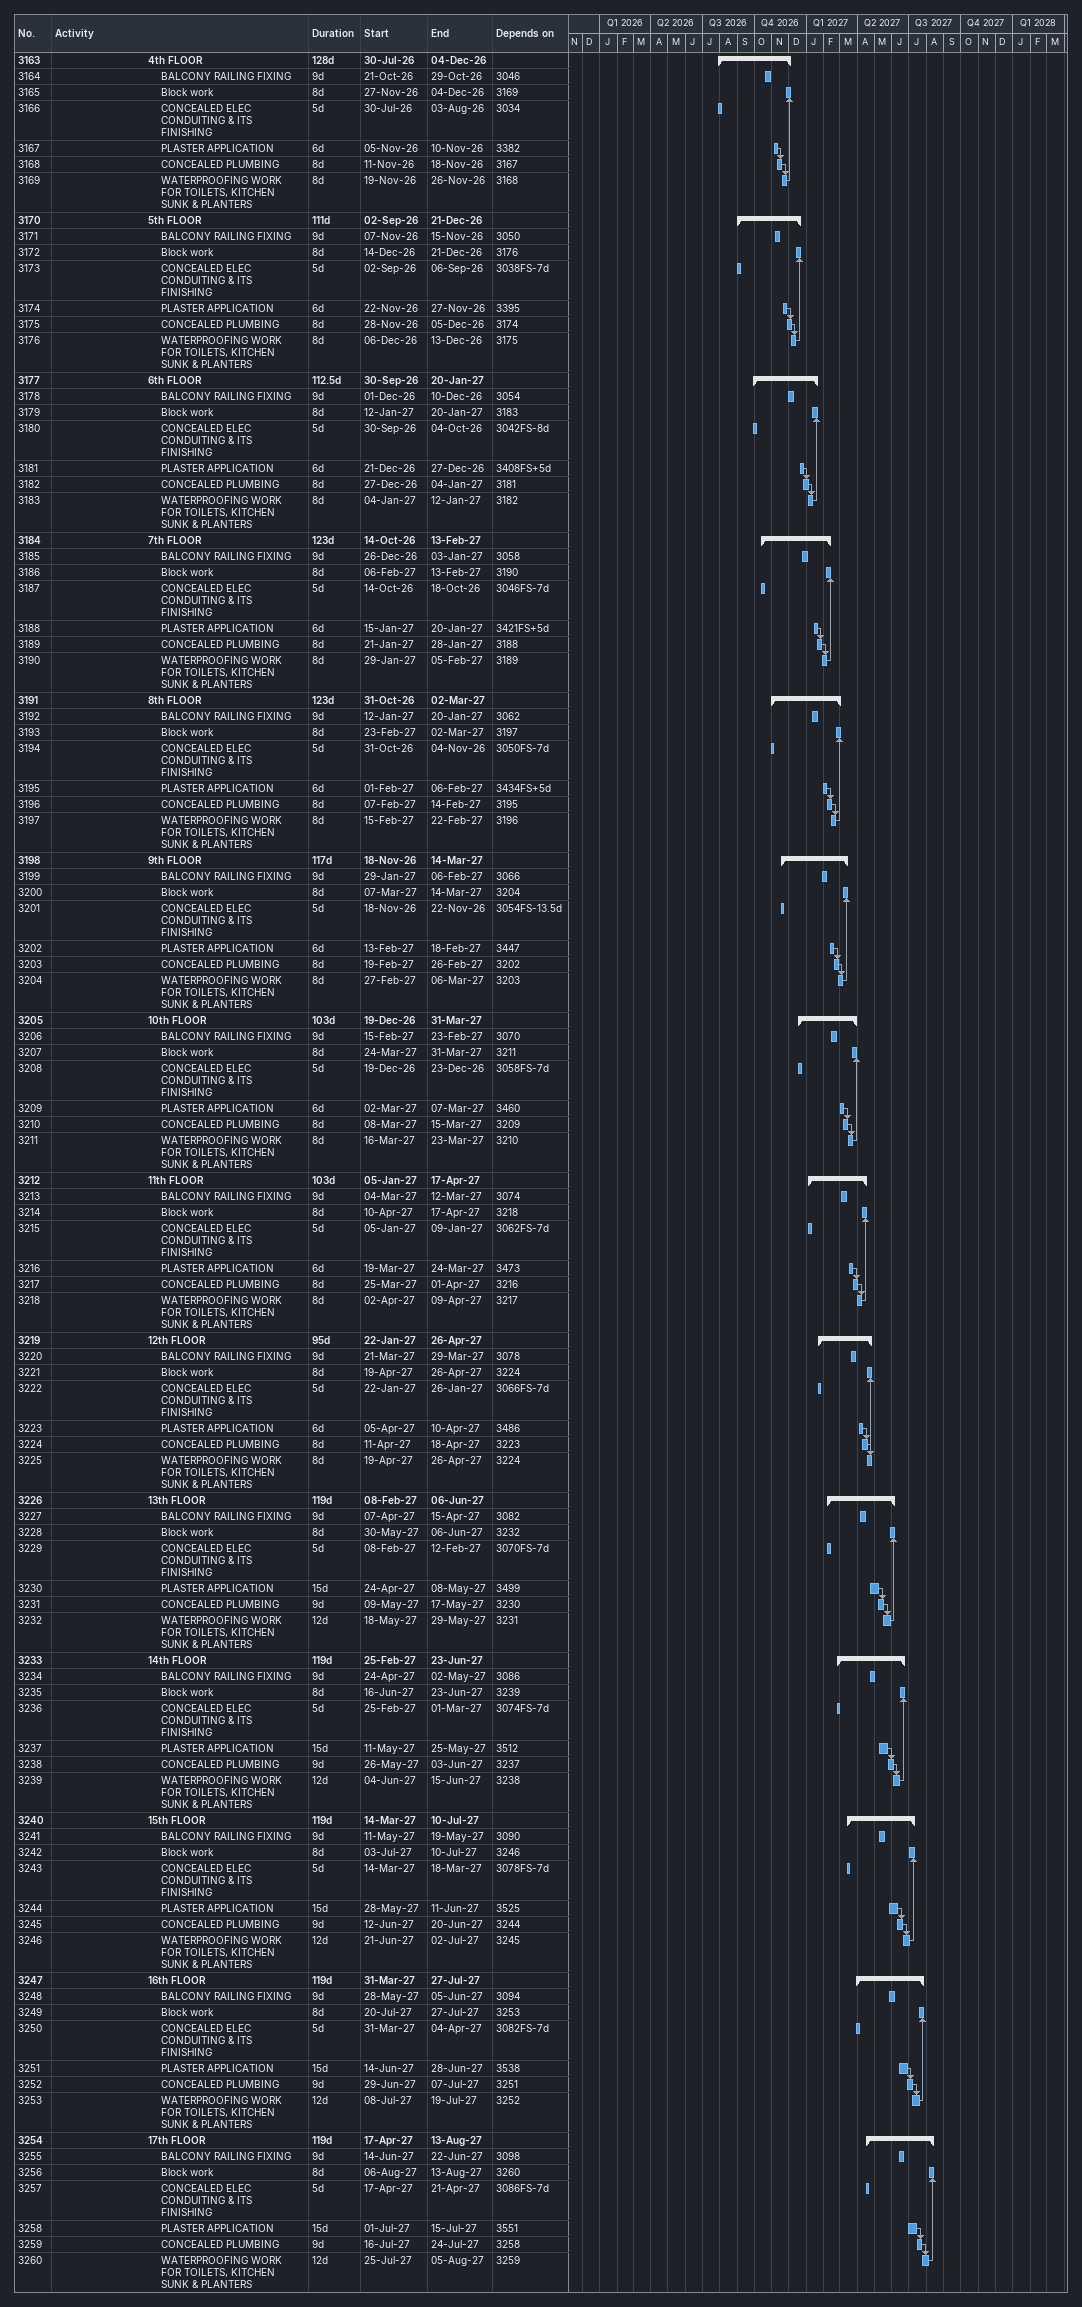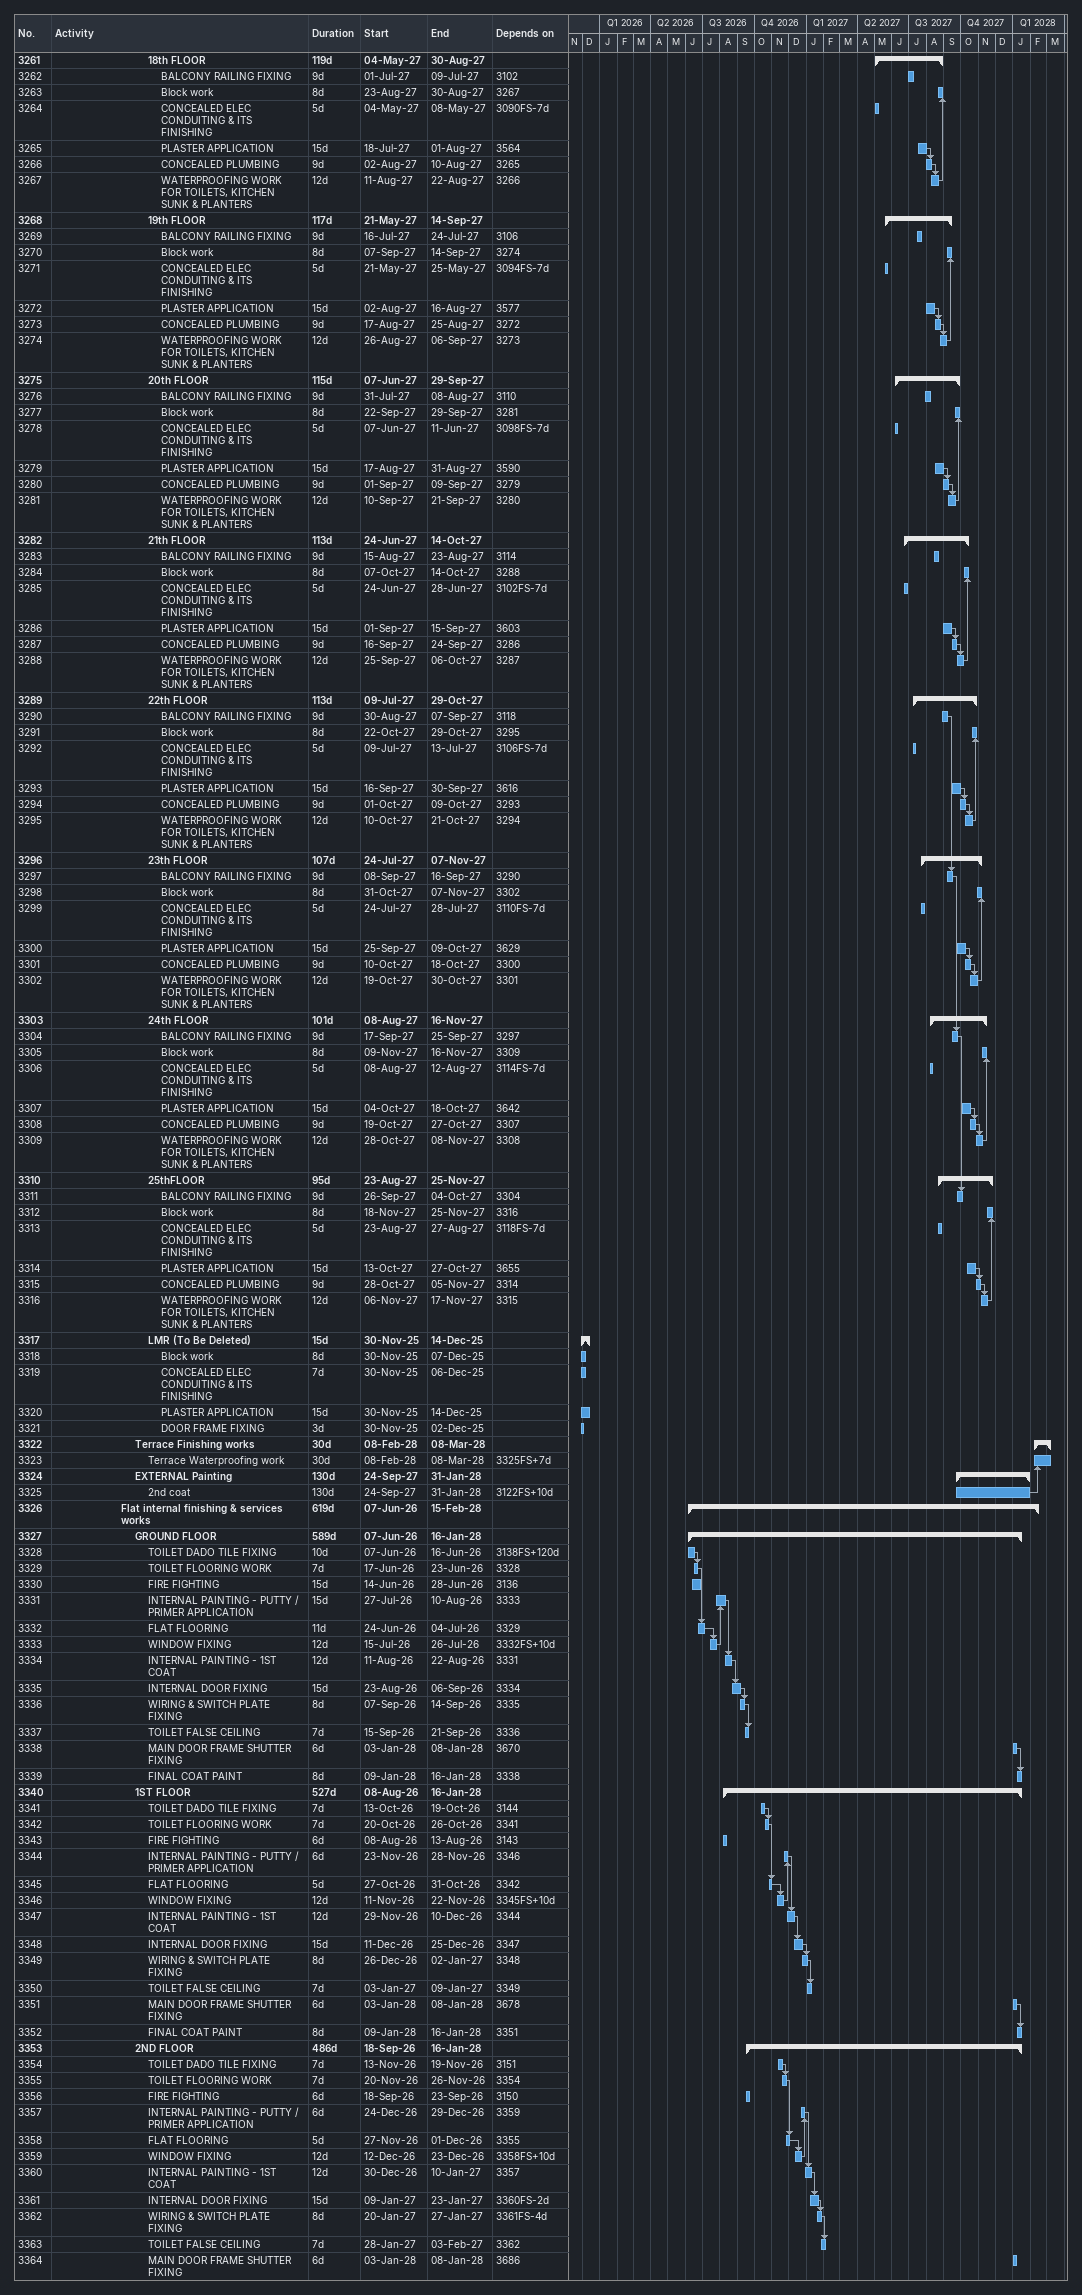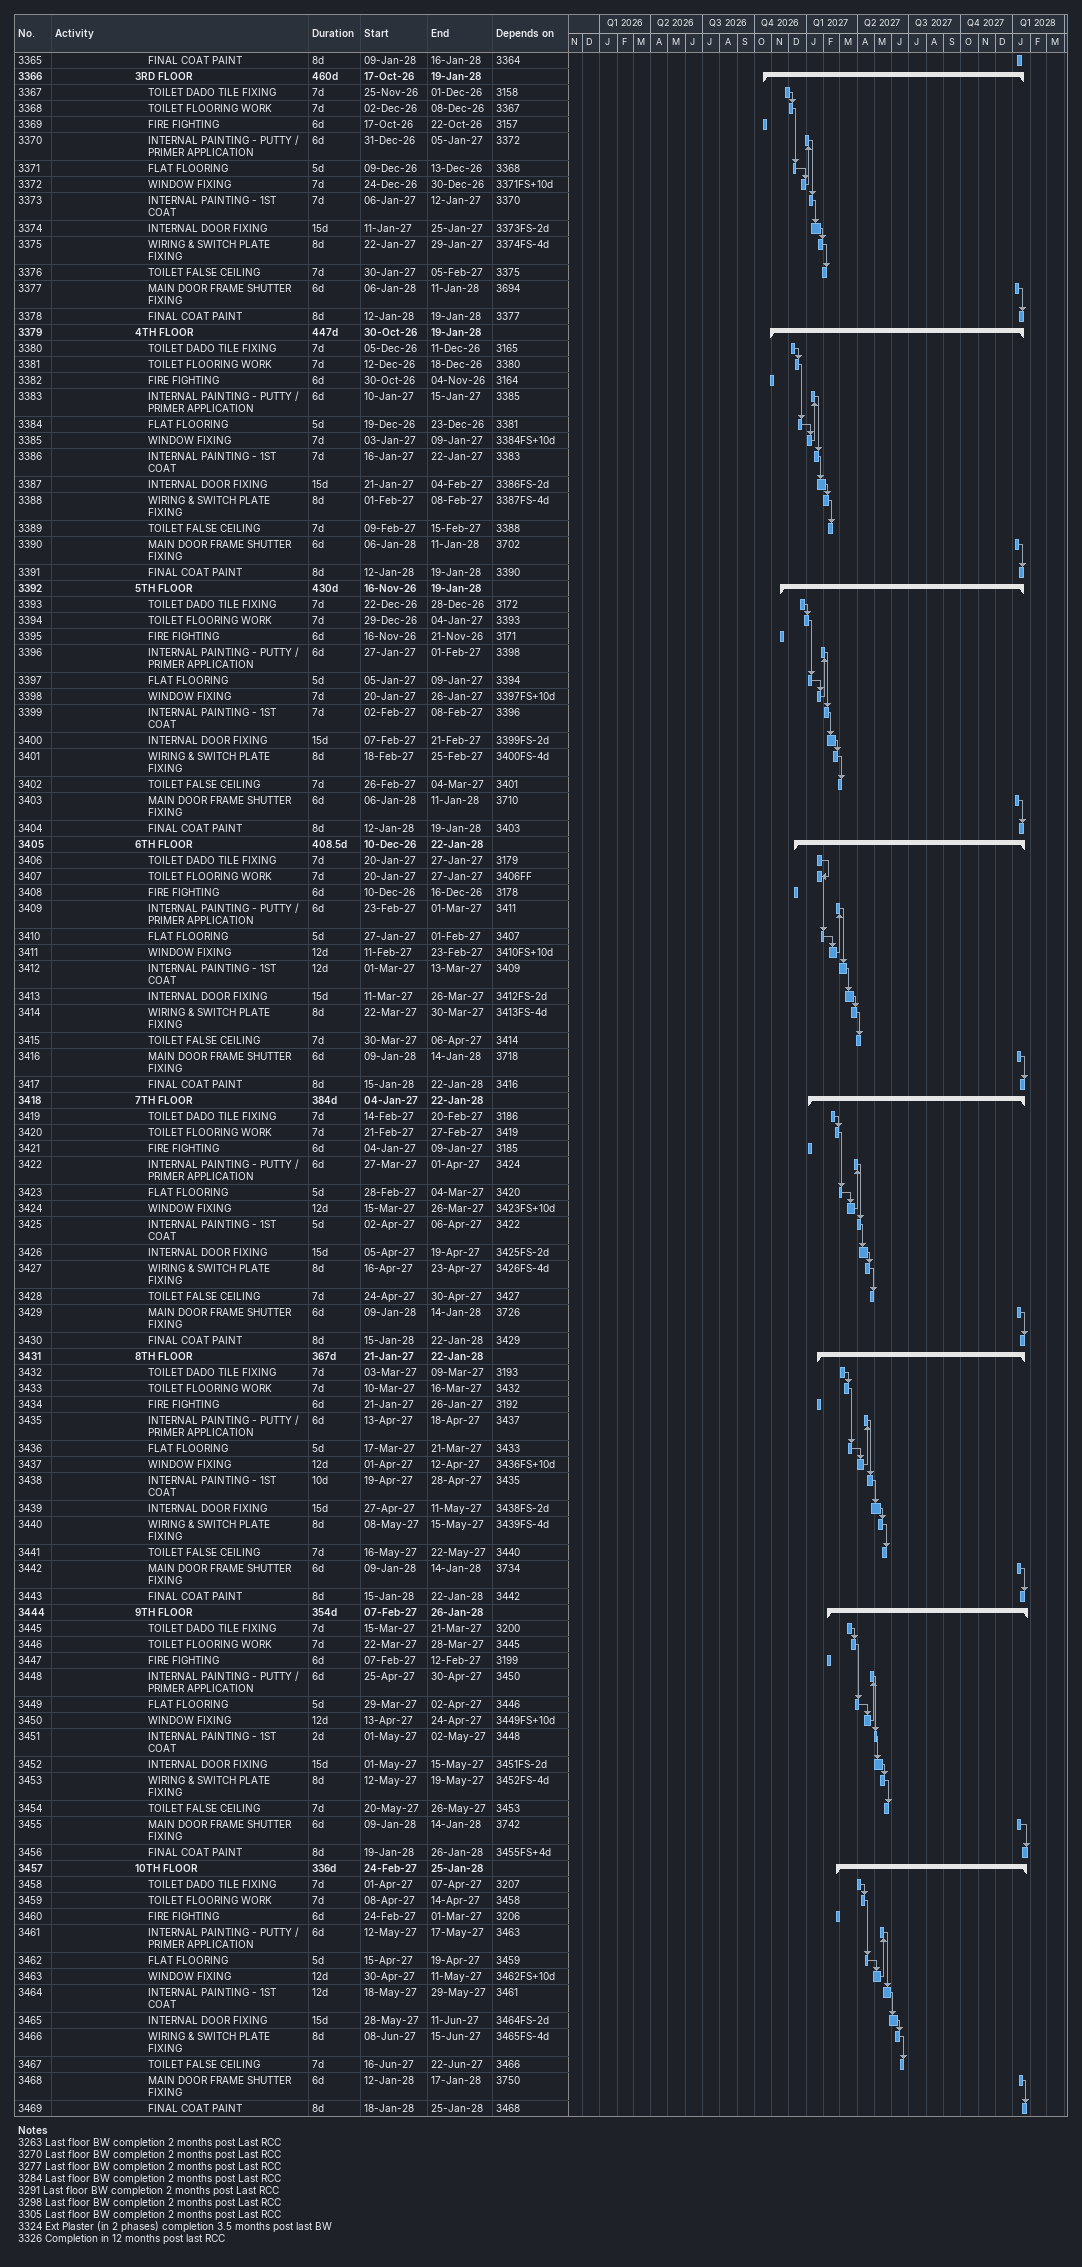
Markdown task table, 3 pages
| ID | Level | Task | Duration | Start | Finish | Predecessors |
|---|---|---|---|---|---|---|
| 3163 | 8 | **4th FLOOR** | 128d | 2026-07-30 | 2026-12-04 |  |
| 3164 | 9 | BALCONY RAILING FIXING | 9d | 2026-10-21 | 2026-10-29 | 3046 |
| 3165 | 9 | Block work | 8d | 2026-11-27 | 2026-12-04 | 3169 |
| 3166 | 9 | CONCEALED ELEC CONDUITING & ITS FINISHING | 5d | 2026-07-30 | 2026-08-03 | 3034 |
| 3167 | 9 | PLASTER APPLICATION | 6d | 2026-11-05 | 2026-11-10 | 3382 |
| 3168 | 9 | CONCEALED PLUMBING | 8d | 2026-11-11 | 2026-11-18 | 3167 |
| 3169 | 9 | WATERPROOFING WORK FOR TOILETS, KITCHEN SUNK & PLANTERS | 8d | 2026-11-19 | 2026-11-26 | 3168 |
| 3170 | 8 | **5th FLOOR** | 111d | 2026-09-02 | 2026-12-21 |  |
| 3171 | 9 | BALCONY RAILING FIXING | 9d | 2026-11-07 | 2026-11-15 | 3050 |
| 3172 | 9 | Block work | 8d | 2026-12-14 | 2026-12-21 | 3176 |
| 3173 | 9 | CONCEALED ELEC CONDUITING & ITS FINISHING | 5d | 2026-09-02 | 2026-09-06 | 3038FS-7d |
| 3174 | 9 | PLASTER APPLICATION | 6d | 2026-11-22 | 2026-11-27 | 3395 |
| 3175 | 9 | CONCEALED PLUMBING | 8d | 2026-11-28 | 2026-12-05 | 3174 |
| 3176 | 9 | WATERPROOFING WORK FOR TOILETS, KITCHEN SUNK & PLANTERS | 8d | 2026-12-06 | 2026-12-13 | 3175 |
| 3177 | 8 | **6th FLOOR** | 112.5d | 2026-09-30 | 2027-01-20 |  |
| 3178 | 9 | BALCONY RAILING FIXING | 9d | 2026-12-01 | 2026-12-10 | 3054 |
| 3179 | 9 | Block work | 8d | 2027-01-12 | 2027-01-20 | 3183 |
| 3180 | 9 | CONCEALED ELEC CONDUITING & ITS FINISHING | 5d | 2026-09-30 | 2026-10-04 | 3042FS-8d |
| 3181 | 9 | PLASTER APPLICATION | 6d | 2026-12-21 | 2026-12-27 | 3408FS+5d |
| 3182 | 9 | CONCEALED PLUMBING | 8d | 2026-12-27 | 2027-01-04 | 3181 |
| 3183 | 9 | WATERPROOFING WORK FOR TOILETS, KITCHEN SUNK & PLANTERS | 8d | 2027-01-04 | 2027-01-12 | 3182 |
| 3184 | 8 | **7th FLOOR** | 123d | 2026-10-14 | 2027-02-13 |  |
| 3185 | 9 | BALCONY RAILING FIXING | 9d | 2026-12-26 | 2027-01-03 | 3058 |
| 3186 | 9 | Block work | 8d | 2027-02-06 | 2027-02-13 | 3190 |
| 3187 | 9 | CONCEALED ELEC CONDUITING & ITS FINISHING | 5d | 2026-10-14 | 2026-10-18 | 3046FS-7d |
| 3188 | 9 | PLASTER APPLICATION | 6d | 2027-01-15 | 2027-01-20 | 3421FS+5d |
| 3189 | 9 | CONCEALED PLUMBING | 8d | 2027-01-21 | 2027-01-28 | 3188 |
| 3190 | 9 | WATERPROOFING WORK FOR TOILETS, KITCHEN SUNK & PLANTERS | 8d | 2027-01-29 | 2027-02-05 | 3189 |
| 3191 | 8 | **8th FLOOR** | 123d | 2026-10-31 | 2027-03-02 |  |
| 3192 | 9 | BALCONY RAILING FIXING | 9d | 2027-01-12 | 2027-01-20 | 3062 |
| 3193 | 9 | Block work | 8d | 2027-02-23 | 2027-03-02 | 3197 |
| 3194 | 9 | CONCEALED ELEC CONDUITING & ITS FINISHING | 5d | 2026-10-31 | 2026-11-04 | 3050FS-7d |
| 3195 | 9 | PLASTER APPLICATION | 6d | 2027-02-01 | 2027-02-06 | 3434FS+5d |
| 3196 | 9 | CONCEALED PLUMBING | 8d | 2027-02-07 | 2027-02-14 | 3195 |
| 3197 | 9 | WATERPROOFING WORK FOR TOILETS, KITCHEN SUNK & PLANTERS | 8d | 2027-02-15 | 2027-02-22 | 3196 |
| 3198 | 8 | **9th FLOOR** | 117d | 2026-11-18 | 2027-03-14 |  |
| 3199 | 9 | BALCONY RAILING FIXING | 9d | 2027-01-29 | 2027-02-06 | 3066 |
| 3200 | 9 | Block work | 8d | 2027-03-07 | 2027-03-14 | 3204 |
| 3201 | 9 | CONCEALED ELEC CONDUITING & ITS FINISHING | 5d | 2026-11-18 | 2026-11-22 | 3054FS-13.5d |
| 3202 | 9 | PLASTER APPLICATION | 6d | 2027-02-13 | 2027-02-18 | 3447 |
| 3203 | 9 | CONCEALED PLUMBING | 8d | 2027-02-19 | 2027-02-26 | 3202 |
| 3204 | 9 | WATERPROOFING WORK FOR TOILETS, KITCHEN SUNK & PLANTERS | 8d | 2027-02-27 | 2027-03-06 | 3203 |
| 3205 | 8 | **10th FLOOR** | 103d | 2026-12-19 | 2027-03-31 |  |
| 3206 | 9 | BALCONY RAILING FIXING | 9d | 2027-02-15 | 2027-02-23 | 3070 |
| 3207 | 9 | Block work | 8d | 2027-03-24 | 2027-03-31 | 3211 |
| 3208 | 9 | CONCEALED ELEC CONDUITING & ITS FINISHING | 5d | 2026-12-19 | 2026-12-23 | 3058FS-7d |
| 3209 | 9 | PLASTER APPLICATION | 6d | 2027-03-02 | 2027-03-07 | 3460 |
| 3210 | 9 | CONCEALED PLUMBING | 8d | 2027-03-08 | 2027-03-15 | 3209 |
| 3211 | 9 | WATERPROOFING WORK FOR TOILETS, KITCHEN SUNK & PLANTERS | 8d | 2027-03-16 | 2027-03-23 | 3210 |
| 3212 | 8 | **11th FLOOR** | 103d | 2027-01-05 | 2027-04-17 |  |
| 3213 | 9 | BALCONY RAILING FIXING | 9d | 2027-03-04 | 2027-03-12 | 3074 |
| 3214 | 9 | Block work | 8d | 2027-04-10 | 2027-04-17 | 3218 |
| 3215 | 9 | CONCEALED ELEC CONDUITING & ITS FINISHING | 5d | 2027-01-05 | 2027-01-09 | 3062FS-7d |
| 3216 | 9 | PLASTER APPLICATION | 6d | 2027-03-19 | 2027-03-24 | 3473 |
| 3217 | 9 | CONCEALED PLUMBING | 8d | 2027-03-25 | 2027-04-01 | 3216 |
| 3218 | 9 | WATERPROOFING WORK FOR TOILETS, KITCHEN SUNK & PLANTERS | 8d | 2027-04-02 | 2027-04-09 | 3217 |
| 3219 | 8 | **12th FLOOR** | 95d | 2027-01-22 | 2027-04-26 |  |
| 3220 | 9 | BALCONY RAILING FIXING | 9d | 2027-03-21 | 2027-03-29 | 3078 |
| 3221 | 9 | Block work | 8d | 2027-04-19 | 2027-04-26 | 3224 |
| 3222 | 9 | CONCEALED ELEC CONDUITING & ITS FINISHING | 5d | 2027-01-22 | 2027-01-26 | 3066FS-7d |
| 3223 | 9 | PLASTER APPLICATION | 6d | 2027-04-05 | 2027-04-10 | 3486 |
| 3224 | 9 | CONCEALED PLUMBING | 8d | 2027-04-11 | 2027-04-18 | 3223 |
| 3225 | 9 | WATERPROOFING WORK FOR TOILETS, KITCHEN SUNK & PLANTERS | 8d | 2027-04-19 | 2027-04-26 | 3224 |
| 3226 | 8 | **13th FLOOR** | 119d | 2027-02-08 | 2027-06-06 |  |
| 3227 | 9 | BALCONY RAILING FIXING | 9d | 2027-04-07 | 2027-04-15 | 3082 |
| 3228 | 9 | Block work | 8d | 2027-05-30 | 2027-06-06 | 3232 |
| 3229 | 9 | CONCEALED ELEC CONDUITING & ITS FINISHING | 5d | 2027-02-08 | 2027-02-12 | 3070FS-7d |
| 3230 | 9 | PLASTER APPLICATION | 15d | 2027-04-24 | 2027-05-08 | 3499 |
| 3231 | 9 | CONCEALED PLUMBING | 9d | 2027-05-09 | 2027-05-17 | 3230 |
| 3232 | 9 | WATERPROOFING WORK FOR TOILETS, KITCHEN SUNK & PLANTERS | 12d | 2027-05-18 | 2027-05-29 | 3231 |
| 3233 | 8 | **14th FLOOR** | 119d | 2027-02-25 | 2027-06-23 |  |
| 3234 | 9 | BALCONY RAILING FIXING | 9d | 2027-04-24 | 2027-05-02 | 3086 |
| 3235 | 9 | Block work | 8d | 2027-06-16 | 2027-06-23 | 3239 |
| 3236 | 9 | CONCEALED ELEC CONDUITING & ITS FINISHING | 5d | 2027-02-25 | 2027-03-01 | 3074FS-7d |
| 3237 | 9 | PLASTER APPLICATION | 15d | 2027-05-11 | 2027-05-25 | 3512 |
| 3238 | 9 | CONCEALED PLUMBING | 9d | 2027-05-26 | 2027-06-03 | 3237 |
| 3239 | 9 | WATERPROOFING WORK FOR TOILETS, KITCHEN SUNK & PLANTERS | 12d | 2027-06-04 | 2027-06-15 | 3238 |
| 3240 | 8 | **15th FLOOR** | 119d | 2027-03-14 | 2027-07-10 |  |
| 3241 | 9 | BALCONY RAILING FIXING | 9d | 2027-05-11 | 2027-05-19 | 3090 |
| 3242 | 9 | Block work | 8d | 2027-07-03 | 2027-07-10 | 3246 |
| 3243 | 9 | CONCEALED ELEC CONDUITING & ITS FINISHING | 5d | 2027-03-14 | 2027-03-18 | 3078FS-7d |
| 3244 | 9 | PLASTER APPLICATION | 15d | 2027-05-28 | 2027-06-11 | 3525 |
| 3245 | 9 | CONCEALED PLUMBING | 9d | 2027-06-12 | 2027-06-20 | 3244 |
| 3246 | 9 | WATERPROOFING WORK FOR TOILETS, KITCHEN SUNK & PLANTERS | 12d | 2027-06-21 | 2027-07-02 | 3245 |
| 3247 | 8 | **16th FLOOR** | 119d | 2027-03-31 | 2027-07-27 |  |
| 3248 | 9 | BALCONY RAILING FIXING | 9d | 2027-05-28 | 2027-06-05 | 3094 |
| 3249 | 9 | Block work | 8d | 2027-07-20 | 2027-07-27 | 3253 |
| 3250 | 9 | CONCEALED ELEC CONDUITING & ITS FINISHING | 5d | 2027-03-31 | 2027-04-04 | 3082FS-7d |
| 3251 | 9 | PLASTER APPLICATION | 15d | 2027-06-14 | 2027-06-28 | 3538 |
| 3252 | 9 | CONCEALED PLUMBING | 9d | 2027-06-29 | 2027-07-07 | 3251 |
| 3253 | 9 | WATERPROOFING WORK FOR TOILETS, KITCHEN SUNK & PLANTERS | 12d | 2027-07-08 | 2027-07-19 | 3252 |
| 3254 | 8 | **17th FLOOR** | 119d | 2027-04-17 | 2027-08-13 |  |
| 3255 | 9 | BALCONY RAILING FIXING | 9d | 2027-06-14 | 2027-06-22 | 3098 |
| 3256 | 9 | Block work | 8d | 2027-08-06 | 2027-08-13 | 3260 |
| 3257 | 9 | CONCEALED ELEC CONDUITING & ITS FINISHING | 5d | 2027-04-17 | 2027-04-21 | 3086FS-7d |
| 3258 | 9 | PLASTER APPLICATION | 15d | 2027-07-01 | 2027-07-15 | 3551 |
| 3259 | 9 | CONCEALED PLUMBING | 9d | 2027-07-16 | 2027-07-24 | 3258 |
| 3260 | 9 | WATERPROOFING WORK FOR TOILETS, KITCHEN SUNK & PLANTERS | 12d | 2027-07-25 | 2027-08-05 | 3259 |
| 3261 | 8 | **18th FLOOR** | 119d | 2027-05-04 | 2027-08-30 |  |
| 3262 | 9 | BALCONY RAILING FIXING | 9d | 2027-07-01 | 2027-07-09 | 3102 |
| 3263 | 9 | Block work | 8d | 2027-08-23 | 2027-08-30 | 3267 |
| 3264 | 9 | CONCEALED ELEC CONDUITING & ITS FINISHING | 5d | 2027-05-04 | 2027-05-08 | 3090FS-7d |
| 3265 | 9 | PLASTER APPLICATION | 15d | 2027-07-18 | 2027-08-01 | 3564 |
| 3266 | 9 | CONCEALED PLUMBING | 9d | 2027-08-02 | 2027-08-10 | 3265 |
| 3267 | 9 | WATERPROOFING WORK FOR TOILETS, KITCHEN SUNK & PLANTERS | 12d | 2027-08-11 | 2027-08-22 | 3266 |
| 3268 | 8 | **19th FLOOR** | 117d | 2027-05-21 | 2027-09-14 |  |
| 3269 | 9 | BALCONY RAILING FIXING | 9d | 2027-07-16 | 2027-07-24 | 3106 |
| 3270 | 9 | Block work | 8d | 2027-09-07 | 2027-09-14 | 3274 |
| 3271 | 9 | CONCEALED ELEC CONDUITING & ITS FINISHING | 5d | 2027-05-21 | 2027-05-25 | 3094FS-7d |
| 3272 | 9 | PLASTER APPLICATION | 15d | 2027-08-02 | 2027-08-16 | 3577 |
| 3273 | 9 | CONCEALED PLUMBING | 9d | 2027-08-17 | 2027-08-25 | 3272 |
| 3274 | 9 | WATERPROOFING WORK FOR TOILETS, KITCHEN SUNK & PLANTERS | 12d | 2027-08-26 | 2027-09-06 | 3273 |
| 3275 | 8 | **20th FLOOR** | 115d | 2027-06-07 | 2027-09-29 |  |
| 3276 | 9 | BALCONY RAILING FIXING | 9d | 2027-07-31 | 2027-08-08 | 3110 |
| 3277 | 9 | Block work | 8d | 2027-09-22 | 2027-09-29 | 3281 |
| 3278 | 9 | CONCEALED ELEC CONDUITING & ITS FINISHING | 5d | 2027-06-07 | 2027-06-11 | 3098FS-7d |
| 3279 | 9 | PLASTER APPLICATION | 15d | 2027-08-17 | 2027-08-31 | 3590 |
| 3280 | 9 | CONCEALED PLUMBING | 9d | 2027-09-01 | 2027-09-09 | 3279 |
| 3281 | 9 | WATERPROOFING WORK FOR TOILETS, KITCHEN SUNK & PLANTERS | 12d | 2027-09-10 | 2027-09-21 | 3280 |
| 3282 | 8 | **21th FLOOR** | 113d | 2027-06-24 | 2027-10-14 |  |
| 3283 | 9 | BALCONY RAILING FIXING | 9d | 2027-08-15 | 2027-08-23 | 3114 |
| 3284 | 9 | Block work | 8d | 2027-10-07 | 2027-10-14 | 3288 |
| 3285 | 9 | CONCEALED ELEC CONDUITING & ITS FINISHING | 5d | 2027-06-24 | 2027-06-28 | 3102FS-7d |
| 3286 | 9 | PLASTER APPLICATION | 15d | 2027-09-01 | 2027-09-15 | 3603 |
| 3287 | 9 | CONCEALED PLUMBING | 9d | 2027-09-16 | 2027-09-24 | 3286 |
| 3288 | 9 | WATERPROOFING WORK FOR TOILETS, KITCHEN SUNK & PLANTERS | 12d | 2027-09-25 | 2027-10-06 | 3287 |
| 3289 | 8 | **22th FLOOR** | 113d | 2027-07-09 | 2027-10-29 |  |
| 3290 | 9 | BALCONY RAILING FIXING | 9d | 2027-08-30 | 2027-09-07 | 3118 |
| 3291 | 9 | Block work | 8d | 2027-10-22 | 2027-10-29 | 3295 |
| 3292 | 9 | CONCEALED ELEC CONDUITING & ITS FINISHING | 5d | 2027-07-09 | 2027-07-13 | 3106FS-7d |
| 3293 | 9 | PLASTER APPLICATION | 15d | 2027-09-16 | 2027-09-30 | 3616 |
| 3294 | 9 | CONCEALED PLUMBING | 9d | 2027-10-01 | 2027-10-09 | 3293 |
| 3295 | 9 | WATERPROOFING WORK FOR TOILETS, KITCHEN SUNK & PLANTERS | 12d | 2027-10-10 | 2027-10-21 | 3294 |
| 3296 | 8 | **23th FLOOR** | 107d | 2027-07-24 | 2027-11-07 |  |
| 3297 | 9 | BALCONY RAILING FIXING | 9d | 2027-09-08 | 2027-09-16 | 3290 |
| 3298 | 9 | Block work | 8d | 2027-10-31 | 2027-11-07 | 3302 |
| 3299 | 9 | CONCEALED ELEC CONDUITING & ITS FINISHING | 5d | 2027-07-24 | 2027-07-28 | 3110FS-7d |
| 3300 | 9 | PLASTER APPLICATION | 15d | 2027-09-25 | 2027-10-09 | 3629 |
| 3301 | 9 | CONCEALED PLUMBING | 9d | 2027-10-10 | 2027-10-18 | 3300 |
| 3302 | 9 | WATERPROOFING WORK FOR TOILETS, KITCHEN SUNK & PLANTERS | 12d | 2027-10-19 | 2027-10-30 | 3301 |
| 3303 | 8 | **24th FLOOR** | 101d | 2027-08-08 | 2027-11-16 |  |
| 3304 | 9 | BALCONY RAILING FIXING | 9d | 2027-09-17 | 2027-09-25 | 3297 |
| 3305 | 9 | Block work | 8d | 2027-11-09 | 2027-11-16 | 3309 |
| 3306 | 9 | CONCEALED ELEC CONDUITING & ITS FINISHING | 5d | 2027-08-08 | 2027-08-12 | 3114FS-7d |
| 3307 | 9 | PLASTER APPLICATION | 15d | 2027-10-04 | 2027-10-18 | 3642 |
| 3308 | 9 | CONCEALED PLUMBING | 9d | 2027-10-19 | 2027-10-27 | 3307 |
| 3309 | 9 | WATERPROOFING WORK FOR TOILETS, KITCHEN SUNK & PLANTERS | 12d | 2027-10-28 | 2027-11-08 | 3308 |
| 3310 | 8 | **25thFLOOR** | 95d | 2027-08-23 | 2027-11-25 |  |
| 3311 | 9 | BALCONY RAILING FIXING | 9d | 2027-09-26 | 2027-10-04 | 3304 |
| 3312 | 9 | Block work | 8d | 2027-11-18 | 2027-11-25 | 3316 |
| 3313 | 9 | CONCEALED ELEC CONDUITING & ITS FINISHING | 5d | 2027-08-23 | 2027-08-27 | 3118FS-7d |
| 3314 | 9 | PLASTER APPLICATION | 15d | 2027-10-13 | 2027-10-27 | 3655 |
| 3315 | 9 | CONCEALED PLUMBING | 9d | 2027-10-28 | 2027-11-05 | 3314 |
| 3316 | 9 | WATERPROOFING WORK FOR TOILETS, KITCHEN SUNK & PLANTERS | 12d | 2027-11-06 | 2027-11-17 | 3315 |
| 3317 | 8 | **LMR (To Be Deleted)** | 15d | 2025-11-30 | 2025-12-14 |  |
| 3318 | 9 | Block work | 8d | 2025-11-30 | 2025-12-07 |  |
| 3319 | 9 | CONCEALED ELEC CONDUITING & ITS FINISHING | 7d | 2025-11-30 | 2025-12-06 |  |
| 3320 | 9 | PLASTER APPLICATION | 15d | 2025-11-30 | 2025-12-14 |  |
| 3321 | 9 | DOOR FRAME FIXING | 3d | 2025-11-30 | 2025-12-02 |  |
| 3322 | 7 | **Terrace Finishing works** | 30d | 2028-02-08 | 2028-03-08 |  |
| 3323 | 8 | Terrace Waterproofing work | 30d | 2028-02-08 | 2028-03-08 | 3325FS+7d |
| 3324 | 7 | **EXTERNAL Painting** | 130d | 2027-09-24 | 2028-01-31 |  |
| 3325 | 8 | 2nd coat | 130d | 2027-09-24 | 2028-01-31 | 3122FS+10d |
| 3326 | 6 | **Flat internal finishing & services works** | 619d | 2026-06-07 | 2028-02-15 |  |
| 3327 | 7 | **GROUND FLOOR** | 589d | 2026-06-07 | 2028-01-16 |  |
| 3328 | 8 | TOILET DADO TILE FIXING | 10d | 2026-06-07 | 2026-06-16 | 3138FS+120d |
| 3329 | 8 | TOILET FLOORING WORK | 7d | 2026-06-17 | 2026-06-23 | 3328 |
| 3330 | 8 | FIRE FIGHTING | 15d | 2026-06-14 | 2026-06-28 | 3136 |
| 3331 | 8 | INTERNAL PAINTING - PUTTY / PRIMER APPLICATION | 15d | 2026-07-27 | 2026-08-10 | 3333 |
| 3332 | 8 | FLAT FLOORING | 11d | 2026-06-24 | 2026-07-04 | 3329 |
| 3333 | 8 | WINDOW FIXING | 12d | 2026-07-15 | 2026-07-26 | 3332FS+10d |
| 3334 | 8 | INTERNAL PAINTING - 1ST COAT | 12d | 2026-08-11 | 2026-08-22 | 3331 |
| 3335 | 8 | INTERNAL DOOR FIXING | 15d | 2026-08-23 | 2026-09-06 | 3334 |
| 3336 | 8 | WIRING & SWITCH PLATE FIXING | 8d | 2026-09-07 | 2026-09-14 | 3335 |
| 3337 | 8 | TOILET FALSE CEILING | 7d | 2026-09-15 | 2026-09-21 | 3336 |
| 3338 | 8 | MAIN DOOR FRAME SHUTTER FIXING | 6d | 2028-01-03 | 2028-01-08 | 3670 |
| 3339 | 8 | FINAL COAT PAINT | 8d | 2028-01-09 | 2028-01-16 | 3338 |
| 3340 | 7 | **1ST FLOOR** | 527d | 2026-08-08 | 2028-01-16 |  |
| 3341 | 8 | TOILET DADO TILE FIXING | 7d | 2026-10-13 | 2026-10-19 | 3144 |
| 3342 | 8 | TOILET FLOORING WORK | 7d | 2026-10-20 | 2026-10-26 | 3341 |
| 3343 | 8 | FIRE FIGHTING | 6d | 2026-08-08 | 2026-08-13 | 3143 |
| 3344 | 8 | INTERNAL PAINTING - PUTTY / PRIMER APPLICATION | 6d | 2026-11-23 | 2026-11-28 | 3346 |
| 3345 | 8 | FLAT FLOORING | 5d | 2026-10-27 | 2026-10-31 | 3342 |
| 3346 | 8 | WINDOW FIXING | 12d | 2026-11-11 | 2026-11-22 | 3345FS+10d |
| 3347 | 8 | INTERNAL PAINTING - 1ST COAT | 12d | 2026-11-29 | 2026-12-10 | 3344 |
| 3348 | 8 | INTERNAL DOOR FIXING | 15d | 2026-12-11 | 2026-12-25 | 3347 |
| 3349 | 8 | WIRING & SWITCH PLATE FIXING | 8d | 2026-12-26 | 2027-01-02 | 3348 |
| 3350 | 8 | TOILET FALSE CEILING | 7d | 2027-01-03 | 2027-01-09 | 3349 |
| 3351 | 8 | MAIN DOOR FRAME SHUTTER FIXING | 6d | 2028-01-03 | 2028-01-08 | 3678 |
| 3352 | 8 | FINAL COAT PAINT | 8d | 2028-01-09 | 2028-01-16 | 3351 |
| 3353 | 7 | **2ND FLOOR** | 486d | 2026-09-18 | 2028-01-16 |  |
| 3354 | 8 | TOILET DADO TILE FIXING | 7d | 2026-11-13 | 2026-11-19 | 3151 |
| 3355 | 8 | TOILET FLOORING WORK | 7d | 2026-11-20 | 2026-11-26 | 3354 |
| 3356 | 8 | FIRE FIGHTING | 6d | 2026-09-18 | 2026-09-23 | 3150 |
| 3357 | 8 | INTERNAL PAINTING - PUTTY / PRIMER APPLICATION | 6d | 2026-12-24 | 2026-12-29 | 3359 |
| 3358 | 8 | FLAT FLOORING | 5d | 2026-11-27 | 2026-12-01 | 3355 |
| 3359 | 8 | WINDOW FIXING | 12d | 2026-12-12 | 2026-12-23 | 3358FS+10d |
| 3360 | 8 | INTERNAL PAINTING - 1ST COAT | 12d | 2026-12-30 | 2027-01-10 | 3357 |
| 3361 | 8 | INTERNAL DOOR FIXING | 15d | 2027-01-09 | 2027-01-23 | 3360FS-2d |
| 3362 | 8 | WIRING & SWITCH PLATE FIXING | 8d | 2027-01-20 | 2027-01-27 | 3361FS-4d |
| 3363 | 8 | TOILET FALSE CEILING | 7d | 2027-01-28 | 2027-02-03 | 3362 |
| 3364 | 8 | MAIN DOOR FRAME SHUTTER FIXING | 6d | 2028-01-03 | 2028-01-08 | 3686 |
| 3365 | 8 | FINAL COAT PAINT | 8d | 2028-01-09 | 2028-01-16 | 3364 |
| 3366 | 7 | **3RD FLOOR** | 460d | 2026-10-17 | 2028-01-19 |  |
| 3367 | 8 | TOILET DADO TILE FIXING | 7d | 2026-11-25 | 2026-12-01 | 3158 |
| 3368 | 8 | TOILET FLOORING WORK | 7d | 2026-12-02 | 2026-12-08 | 3367 |
| 3369 | 8 | FIRE FIGHTING | 6d | 2026-10-17 | 2026-10-22 | 3157 |
| 3370 | 8 | INTERNAL PAINTING - PUTTY / PRIMER APPLICATION | 6d | 2026-12-31 | 2027-01-05 | 3372 |
| 3371 | 8 | FLAT FLOORING | 5d | 2026-12-09 | 2026-12-13 | 3368 |
| 3372 | 8 | WINDOW FIXING | 7d | 2026-12-24 | 2026-12-30 | 3371FS+10d |
| 3373 | 8 | INTERNAL PAINTING - 1ST COAT | 7d | 2027-01-06 | 2027-01-12 | 3370 |
| 3374 | 8 | INTERNAL DOOR FIXING | 15d | 2027-01-11 | 2027-01-25 | 3373FS-2d |
| 3375 | 8 | WIRING & SWITCH PLATE FIXING | 8d | 2027-01-22 | 2027-01-29 | 3374FS-4d |
| 3376 | 8 | TOILET FALSE CEILING | 7d | 2027-01-30 | 2027-02-05 | 3375 |
| 3377 | 8 | MAIN DOOR FRAME SHUTTER FIXING | 6d | 2028-01-06 | 2028-01-11 | 3694 |
| 3378 | 8 | FINAL COAT PAINT | 8d | 2028-01-12 | 2028-01-19 | 3377 |
| 3379 | 7 | **4TH FLOOR** | 447d | 2026-10-30 | 2028-01-19 |  |
| 3380 | 8 | TOILET DADO TILE FIXING | 7d | 2026-12-05 | 2026-12-11 | 3165 |
| 3381 | 8 | TOILET FLOORING WORK | 7d | 2026-12-12 | 2026-12-18 | 3380 |
| 3382 | 8 | FIRE FIGHTING | 6d | 2026-10-30 | 2026-11-04 | 3164 |
| 3383 | 8 | INTERNAL PAINTING - PUTTY / PRIMER APPLICATION | 6d | 2027-01-10 | 2027-01-15 | 3385 |
| 3384 | 8 | FLAT FLOORING | 5d | 2026-12-19 | 2026-12-23 | 3381 |
| 3385 | 8 | WINDOW FIXING | 7d | 2027-01-03 | 2027-01-09 | 3384FS+10d |
| 3386 | 8 | INTERNAL PAINTING - 1ST COAT | 7d | 2027-01-16 | 2027-01-22 | 3383 |
| 3387 | 8 | INTERNAL DOOR FIXING | 15d | 2027-01-21 | 2027-02-04 | 3386FS-2d |
| 3388 | 8 | WIRING & SWITCH PLATE FIXING | 8d | 2027-02-01 | 2027-02-08 | 3387FS-4d |
| 3389 | 8 | TOILET FALSE CEILING | 7d | 2027-02-09 | 2027-02-15 | 3388 |
| 3390 | 8 | MAIN DOOR FRAME SHUTTER FIXING | 6d | 2028-01-06 | 2028-01-11 | 3702 |
| 3391 | 8 | FINAL COAT PAINT | 8d | 2028-01-12 | 2028-01-19 | 3390 |
| 3392 | 7 | **5TH FLOOR** | 430d | 2026-11-16 | 2028-01-19 |  |
| 3393 | 8 | TOILET DADO TILE FIXING | 7d | 2026-12-22 | 2026-12-28 | 3172 |
| 3394 | 8 | TOILET FLOORING WORK | 7d | 2026-12-29 | 2027-01-04 | 3393 |
| 3395 | 8 | FIRE FIGHTING | 6d | 2026-11-16 | 2026-11-21 | 3171 |
| 3396 | 8 | INTERNAL PAINTING - PUTTY / PRIMER APPLICATION | 6d | 2027-01-27 | 2027-02-01 | 3398 |
| 3397 | 8 | FLAT FLOORING | 5d | 2027-01-05 | 2027-01-09 | 3394 |
| 3398 | 8 | WINDOW FIXING | 7d | 2027-01-20 | 2027-01-26 | 3397FS+10d |
| 3399 | 8 | INTERNAL PAINTING - 1ST COAT | 7d | 2027-02-02 | 2027-02-08 | 3396 |
| 3400 | 8 | INTERNAL DOOR FIXING | 15d | 2027-02-07 | 2027-02-21 | 3399FS-2d |
| 3401 | 8 | WIRING & SWITCH PLATE FIXING | 8d | 2027-02-18 | 2027-02-25 | 3400FS-4d |
| 3402 | 8 | TOILET FALSE CEILING | 7d | 2027-02-26 | 2027-03-04 | 3401 |
| 3403 | 8 | MAIN DOOR FRAME SHUTTER FIXING | 6d | 2028-01-06 | 2028-01-11 | 3710 |
| 3404 | 8 | FINAL COAT PAINT | 8d | 2028-01-12 | 2028-01-19 | 3403 |
| 3405 | 7 | **6TH FLOOR** | 408.5d | 2026-12-10 | 2028-01-22 |  |
| 3406 | 8 | TOILET DADO TILE FIXING | 7d | 2027-01-20 | 2027-01-27 | 3179 |
| 3407 | 8 | TOILET FLOORING WORK | 7d | 2027-01-20 | 2027-01-27 | 3406FF |
| 3408 | 8 | FIRE FIGHTING | 6d | 2026-12-10 | 2026-12-16 | 3178 |
| 3409 | 8 | INTERNAL PAINTING - PUTTY / PRIMER APPLICATION | 6d | 2027-02-23 | 2027-03-01 | 3411 |
| 3410 | 8 | FLAT FLOORING | 5d | 2027-01-27 | 2027-02-01 | 3407 |
| 3411 | 8 | WINDOW FIXING | 12d | 2027-02-11 | 2027-02-23 | 3410FS+10d |
| 3412 | 8 | INTERNAL PAINTING - 1ST COAT | 12d | 2027-03-01 | 2027-03-13 | 3409 |
| 3413 | 8 | INTERNAL DOOR FIXING | 15d | 2027-03-11 | 2027-03-26 | 3412FS-2d |
| 3414 | 8 | WIRING & SWITCH PLATE FIXING | 8d | 2027-03-22 | 2027-03-30 | 3413FS-4d |
| 3415 | 8 | TOILET FALSE CEILING | 7d | 2027-03-30 | 2027-04-06 | 3414 |
| 3416 | 8 | MAIN DOOR FRAME SHUTTER FIXING | 6d | 2028-01-09 | 2028-01-14 | 3718 |
| 3417 | 8 | FINAL COAT PAINT | 8d | 2028-01-15 | 2028-01-22 | 3416 |
| 3418 | 7 | **7TH FLOOR** | 384d | 2027-01-04 | 2028-01-22 |  |
| 3419 | 8 | TOILET DADO TILE FIXING | 7d | 2027-02-14 | 2027-02-20 | 3186 |
| 3420 | 8 | TOILET FLOORING WORK | 7d | 2027-02-21 | 2027-02-27 | 3419 |
| 3421 | 8 | FIRE FIGHTING | 6d | 2027-01-04 | 2027-01-09 | 3185 |
| 3422 | 8 | INTERNAL PAINTING - PUTTY / PRIMER APPLICATION | 6d | 2027-03-27 | 2027-04-01 | 3424 |
| 3423 | 8 | FLAT FLOORING | 5d | 2027-02-28 | 2027-03-04 | 3420 |
| 3424 | 8 | WINDOW FIXING | 12d | 2027-03-15 | 2027-03-26 | 3423FS+10d |
| 3425 | 8 | INTERNAL PAINTING - 1ST COAT | 5d | 2027-04-02 | 2027-04-06 | 3422 |
| 3426 | 8 | INTERNAL DOOR FIXING | 15d | 2027-04-05 | 2027-04-19 | 3425FS-2d |
| 3427 | 8 | WIRING & SWITCH PLATE FIXING | 8d | 2027-04-16 | 2027-04-23 | 3426FS-4d |
| 3428 | 8 | TOILET FALSE CEILING | 7d | 2027-04-24 | 2027-04-30 | 3427 |
| 3429 | 8 | MAIN DOOR FRAME SHUTTER FIXING | 6d | 2028-01-09 | 2028-01-14 | 3726 |
| 3430 | 8 | FINAL COAT PAINT | 8d | 2028-01-15 | 2028-01-22 | 3429 |
| 3431 | 7 | **8TH FLOOR** | 367d | 2027-01-21 | 2028-01-22 |  |
| 3432 | 8 | TOILET DADO TILE FIXING | 7d | 2027-03-03 | 2027-03-09 | 3193 |
| 3433 | 8 | TOILET FLOORING WORK | 7d | 2027-03-10 | 2027-03-16 | 3432 |
| 3434 | 8 | FIRE FIGHTING | 6d | 2027-01-21 | 2027-01-26 | 3192 |
| 3435 | 8 | INTERNAL PAINTING - PUTTY / PRIMER APPLICATION | 6d | 2027-04-13 | 2027-04-18 | 3437 |
| 3436 | 8 | FLAT FLOORING | 5d | 2027-03-17 | 2027-03-21 | 3433 |
| 3437 | 8 | WINDOW FIXING | 12d | 2027-04-01 | 2027-04-12 | 3436FS+10d |
| 3438 | 8 | INTERNAL PAINTING - 1ST COAT | 10d | 2027-04-19 | 2027-04-28 | 3435 |
| 3439 | 8 | INTERNAL DOOR FIXING | 15d | 2027-04-27 | 2027-05-11 | 3438FS-2d |
| 3440 | 8 | WIRING & SWITCH PLATE FIXING | 8d | 2027-05-08 | 2027-05-15 | 3439FS-4d |
| 3441 | 8 | TOILET FALSE CEILING | 7d | 2027-05-16 | 2027-05-22 | 3440 |
| 3442 | 8 | MAIN DOOR FRAME SHUTTER FIXING | 6d | 2028-01-09 | 2028-01-14 | 3734 |
| 3443 | 8 | FINAL COAT PAINT | 8d | 2028-01-15 | 2028-01-22 | 3442 |
| 3444 | 7 | **9TH FLOOR** | 354d | 2027-02-07 | 2028-01-26 |  |
| 3445 | 8 | TOILET DADO TILE FIXING | 7d | 2027-03-15 | 2027-03-21 | 3200 |
| 3446 | 8 | TOILET FLOORING WORK | 7d | 2027-03-22 | 2027-03-28 | 3445 |
| 3447 | 8 | FIRE FIGHTING | 6d | 2027-02-07 | 2027-02-12 | 3199 |
| 3448 | 8 | INTERNAL PAINTING - PUTTY / PRIMER APPLICATION | 6d | 2027-04-25 | 2027-04-30 | 3450 |
| 3449 | 8 | FLAT FLOORING | 5d | 2027-03-29 | 2027-04-02 | 3446 |
| 3450 | 8 | WINDOW FIXING | 12d | 2027-04-13 | 2027-04-24 | 3449FS+10d |
| 3451 | 8 | INTERNAL PAINTING - 1ST COAT | 2d | 2027-05-01 | 2027-05-02 | 3448 |
| 3452 | 8 | INTERNAL DOOR FIXING | 15d | 2027-05-01 | 2027-05-15 | 3451FS-2d |
| 3453 | 8 | WIRING & SWITCH PLATE FIXING | 8d | 2027-05-12 | 2027-05-19 | 3452FS-4d |
| 3454 | 8 | TOILET FALSE CEILING | 7d | 2027-05-20 | 2027-05-26 | 3453 |
| 3455 | 8 | MAIN DOOR FRAME SHUTTER FIXING | 6d | 2028-01-09 | 2028-01-14 | 3742 |
| 3456 | 8 | FINAL COAT PAINT | 8d | 2028-01-19 | 2028-01-26 | 3455FS+4d |
| 3457 | 7 | **10TH FLOOR** | 336d | 2027-02-24 | 2028-01-25 |  |
| 3458 | 8 | TOILET DADO TILE FIXING | 7d | 2027-04-01 | 2027-04-07 | 3207 |
| 3459 | 8 | TOILET FLOORING WORK | 7d | 2027-04-08 | 2027-04-14 | 3458 |
| 3460 | 8 | FIRE FIGHTING | 6d | 2027-02-24 | 2027-03-01 | 3206 |
| 3461 | 8 | INTERNAL PAINTING - PUTTY / PRIMER APPLICATION | 6d | 2027-05-12 | 2027-05-17 | 3463 |
| 3462 | 8 | FLAT FLOORING | 5d | 2027-04-15 | 2027-04-19 | 3459 |
| 3463 | 8 | WINDOW FIXING | 12d | 2027-04-30 | 2027-05-11 | 3462FS+10d |
| 3464 | 8 | INTERNAL PAINTING - 1ST COAT | 12d | 2027-05-18 | 2027-05-29 | 3461 |
| 3465 | 8 | INTERNAL DOOR FIXING | 15d | 2027-05-28 | 2027-06-11 | 3464FS-2d |
| 3466 | 8 | WIRING & SWITCH PLATE FIXING | 8d | 2027-06-08 | 2027-06-15 | 3465FS-4d |
| 3467 | 8 | TOILET FALSE CEILING | 7d | 2027-06-16 | 2027-06-22 | 3466 |
| 3468 | 8 | MAIN DOOR FRAME SHUTTER FIXING | 6d | 2028-01-12 | 2028-01-17 | 3750 |
| 3469 | 8 | FINAL COAT PAINT | 8d | 2028-01-18 | 2028-01-25 | 3468 |

Notes
- 3263: Last floor BW completion 2 months post Last RCC
- 3270: Last floor BW completion 2 months post Last RCC
- 3277: Last floor BW completion 2 months post Last RCC
- 3284: Last floor BW completion 2 months post Last RCC
- 3291: Last floor BW completion 2 months post Last RCC
- 3298: Last floor BW completion 2 months post Last RCC
- 3305: Last floor BW completion 2 months post Last RCC
- 3324: Ext Plaster (in 2 phases) completion 3.5 months post last BW
- 3326: Completion in 12 months post last RCC
